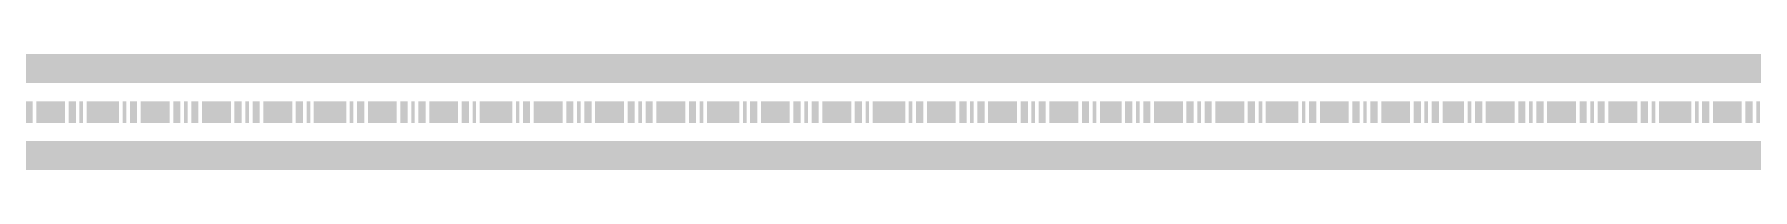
# Model space of a CAD drawing. Extents: x 0.4 to 11.4, y 0.4 to 16.2.
# Drawn here: x 7.885 to 8.679, y 5.728 to 5.781 of the extents above; entities that cross this region are included whole.
import ezdxf

# ---------------------------------------------------------------- set-up
doc = ezdxf.new("R2010")
doc.units = 0
doc.header["$MEASUREMENT"] = 0

msp = doc.modelspace()

# ---------------------------------------------------------------- linework, layer by layer
at = {"color": 142}
for points, const_width in [([(9.29943, 5.77447), (7.12446, 5.77447)], 0.01333), ([(7.88112, 5.75444), (7.88276, 5.75444), (7.88444, 5.75444)], 0.01), ([(7.88613, 5.75444), (7.88781, 5.75444), (7.88943, 5.75444), (7.89111, 5.75444)], 0.01), ([(7.89111, 5.75444), (7.89279, 5.75444), (7.89442, 5.75444), (7.89611, 5.75444), (7.89779, 5.75444)], 0.01), ([(7.89779, 5.75444), (7.89947, 5.75444)], 0.01), ([(7.9011, 5.75444), (7.90278, 5.75444), (7.90446, 5.75444)], 0.01), ([(7.90608, 5.75444), (7.90776, 5.75444)], 0.01), ([(7.90944, 5.75444), (7.91114, 5.75444), (7.91276, 5.75444), (7.91444, 5.75444)], 0.01), ([(7.91444, 5.75444), (7.91613, 5.75444), (7.91775, 5.75444), (7.91943, 5.75444), (7.92111, 5.75444)], 0.01), ([(7.92111, 5.75444), (7.92279, 5.75444), (7.92443, 5.75444)], 0.01), ([(7.92611, 5.75444), (7.92779, 5.75444)], 0.01), ([(7.92947, 5.75444), (7.9311, 5.75444), (7.93278, 5.75444)], 0.01), ([(7.93446, 5.75444), (7.93608, 5.75444), (7.93778, 5.75444), (7.93946, 5.75444)], 0.01), ([(7.93946, 5.75444), (7.94114, 5.75444), (7.94276, 5.75444), (7.94444, 5.75444), (7.94612, 5.75444)], 0.01), ([(7.94612, 5.75444), (7.94775, 5.75444)], 0.01), ([(7.94943, 5.75444), (7.95111, 5.75444), (7.95281, 5.75444)], 0.01), ([(7.95443, 5.75444), (7.95611, 5.75444)], 0.01), ([(7.95779, 5.75444), (7.95942, 5.75444), (7.9611, 5.75444)], 0.01), ([(7.96278, 5.75444), (7.96446, 5.75444), (7.9661, 5.75444), (7.96778, 5.75444)], 0.01), ([(7.96778, 5.75444), (7.96946, 5.75444), (7.97114, 5.75444), (7.97276, 5.75444), (7.97444, 5.75444)], 0.01), ([(7.97444, 5.75444), (7.97613, 5.75444)], 0.01), ([(7.97775, 5.75444), (7.97944, 5.75444), (7.98112, 5.75444)], 0.01), ([(7.98281, 5.75444), (7.98443, 5.75444)], 0.01), ([(7.98611, 5.75444), (7.98779, 5.75444), (7.98942, 5.75444)], 0.01), ([(7.9911, 5.75444), (7.99278, 5.75444), (7.99447, 5.75444), (7.9961, 5.75444)], 0.01), ([(7.9961, 5.75444), (7.99778, 5.75444), (7.99946, 5.75444), (8.00108, 5.75444), (8.00276, 5.75444)], 0.01), ([(8.00276, 5.75444), (8.00444, 5.75444)], 0.01), ([(8.00612, 5.75444), (8.00776, 5.75444), (8.00944, 5.75444)], 0.01), ([(8.01113, 5.75444), (8.01281, 5.75444)], 0.01), ([(8.01443, 5.75444), (8.01611, 5.75444), (8.01779, 5.75444), (8.01942, 5.75444)], 0.01), ([(8.01942, 5.75444), (8.02111, 5.75444), (8.02279, 5.75444), (8.02447, 5.75444), (8.0261, 5.75444)], 0.01), ([(8.0261, 5.75444), (8.02778, 5.75444), (8.02946, 5.75444)], 0.01), ([(8.03108, 5.75444), (8.03276, 5.75444)], 0.01), ([(8.03444, 5.75444), (8.03614, 5.75444), (8.03776, 5.75444)], 0.01), ([(8.03944, 5.75444), (8.04113, 5.75444), (8.04275, 5.75444), (8.04443, 5.75444)], 0.01), ([(8.04443, 5.75444), (8.04611, 5.75444), (8.04779, 5.75444), (8.04943, 5.75444), (8.05111, 5.75444)], 0.01), ([(8.05111, 5.75444), (8.05279, 5.75444)], 0.01), ([(8.05447, 5.75444), (8.0561, 5.75444), (8.05778, 5.75444)], 0.01), ([(8.05946, 5.75444), (8.06108, 5.75444)], 0.01), ([(8.06278, 5.75444), (8.06446, 5.75444), (8.06614, 5.75444)], 0.01), ([(8.06776, 5.75444), (8.06944, 5.75444), (8.07112, 5.75444), (8.07275, 5.75444)], 0.01), ([(8.07275, 5.75444), (8.07443, 5.75444), (8.07611, 5.75444), (8.07781, 5.75444), (8.07943, 5.75444)], 0.01), ([(8.07943, 5.75444), (8.08111, 5.75444)], 0.01), ([(8.08279, 5.75444), (8.08442, 5.75444), (8.0861, 5.75444)], 0.01), ([(8.08778, 5.75444), (8.08946, 5.75444)], 0.01), ([(8.0911, 5.75444), (8.09278, 5.75444), (8.09446, 5.75444), (8.09614, 5.75444)], 0.01), ([(8.09614, 5.75444), (8.09776, 5.75444), (8.09944, 5.75444), (8.10113, 5.75444), (8.10275, 5.75444)], 0.01), ([(8.10275, 5.75444), (8.10444, 5.75444), (8.10612, 5.75444)], 0.01), ([(8.10781, 5.75444), (8.10943, 5.75444)], 0.01), ([(8.11111, 5.75444), (8.11279, 5.75444), (8.11442, 5.75444)], 0.01), ([(8.1161, 5.75444), (8.11778, 5.75444), (8.11947, 5.75444), (8.1211, 5.75444)], 0.01), ([(8.1211, 5.75444), (8.12278, 5.75444), (8.12446, 5.75444), (8.12608, 5.75444), (8.12776, 5.75444)], 0.01), ([(8.12776, 5.75444), (8.12944, 5.75444)], 0.01), ([(8.13112, 5.75444), (8.13276, 5.75444), (8.13444, 5.75444)], 0.01), ([(8.13613, 5.75444), (8.13781, 5.75444)], 0.01), ([(8.13943, 5.75444), (8.14111, 5.75444), (8.14279, 5.75444)], 0.01), ([(8.14442, 5.75444), (8.14611, 5.75444), (8.14779, 5.75444), (8.14947, 5.75444)], 0.01), ([(8.14947, 5.75444), (8.1511, 5.75444), (8.15278, 5.75444), (8.15446, 5.75444), (8.15608, 5.75444)], 0.01), ([(8.15608, 5.75444), (8.15776, 5.75444)], 0.01), ([(8.15944, 5.75444), (8.16114, 5.75444), (8.16276, 5.75444)], 0.01), ([(8.16444, 5.75444), (8.16613, 5.75444)], 0.01), ([(8.16775, 5.75444), (8.16943, 5.75444), (8.17111, 5.75444)], 0.01), ([(8.17279, 5.75444), (8.17443, 5.75444), (8.17611, 5.75444), (8.17779, 5.75444)], 0.01), ([(8.17779, 5.75444), (8.17947, 5.75444), (8.1811, 5.75444), (8.18278, 5.75444), (8.18446, 5.75444)], 0.01), ([(8.18446, 5.75444), (8.18608, 5.75444)], 0.01), ([(8.18778, 5.75444), (8.18946, 5.75444), (8.19114, 5.75444)], 0.01), ([(8.19276, 5.75444), (8.19444, 5.75444)], 0.01), ([(8.19612, 5.75444), (8.19775, 5.75444), (8.19943, 5.75444), (8.20111, 5.75444)], 0.01), ([(8.20111, 5.75444), (8.20281, 5.75444), (8.20443, 5.75444), (8.20611, 5.75444), (8.20779, 5.75444)], 0.01), ([(8.20779, 5.75444), (8.20942, 5.75444), (8.2111, 5.75444)], 0.01), ([(8.21278, 5.75444), (8.21446, 5.75444)], 0.01), ([(8.2161, 5.75444), (8.21778, 5.75444), (8.21946, 5.75444)], 0.01), ([(8.22114, 5.75444), (8.22276, 5.75444), (8.22444, 5.75444), (8.22613, 5.75444)], 0.01), ([(8.22613, 5.75444), (8.22775, 5.75444), (8.22944, 5.75444), (8.23112, 5.75444), (8.23281, 5.75444)], 0.01), ([(8.23281, 5.75444), (8.23443, 5.75444)], 0.01), ([(8.23611, 5.75444), (8.23779, 5.75444), (8.23942, 5.75444)], 0.01), ([(8.2411, 5.75444), (8.24278, 5.75444)], 0.01), ([(8.24447, 5.75444), (8.2461, 5.75444), (8.24778, 5.75444)], 0.01), ([(8.24946, 5.75444), (8.25108, 5.75444), (8.25276, 5.75444), (8.25444, 5.75444)], 0.01), ([(8.25444, 5.75444), (8.25612, 5.75444), (8.25776, 5.75444), (8.25944, 5.75444), (8.26113, 5.75444)], 0.01), ([(8.26113, 5.75444), (8.26281, 5.75444)], 0.01), ([(8.26443, 5.75444), (8.26611, 5.75444), (8.26779, 5.75444)], 0.01), ([(8.26942, 5.75444), (8.27111, 5.75444)], 0.01), ([(8.27279, 5.75444), (8.27447, 5.75444), (8.2761, 5.75444), (8.27778, 5.75444)], 0.01), ([(8.27778, 5.75444), (8.27946, 5.75444), (8.28108, 5.75444), (8.28276, 5.75444), (8.28444, 5.75444)], 0.01), ([(8.28444, 5.75444), (8.28614, 5.75444), (8.28776, 5.75444)], 0.01), ([(8.28944, 5.75444), (8.29113, 5.75444)], 0.01), ([(8.29275, 5.75444), (8.29443, 5.75444), (8.29611, 5.75444)], 0.01), ([(8.29779, 5.75444), (8.29943, 5.75444), (8.30111, 5.75444), (8.30279, 5.75444)], 0.01), ([(8.30279, 5.75444), (8.30447, 5.75444), (8.3061, 5.75444), (8.30778, 5.75444), (8.30946, 5.75444)], 0.01), ([(8.30946, 5.75444), (8.31108, 5.75444)], 0.01), ([(8.31278, 5.75444), (8.31446, 5.75444), (8.31614, 5.75444)], 0.01), ([(8.31776, 5.75444), (8.31944, 5.75444)], 0.01), ([(8.32112, 5.75444), (8.32275, 5.75444), (8.32443, 5.75444)], 0.01), ([(8.32611, 5.75444), (8.32781, 5.75444), (8.32943, 5.75444), (8.33111, 5.75444)], 0.01), ([(8.33111, 5.75444), (8.33279, 5.75444), (8.33442, 5.75444), (8.3361, 5.75444), (8.33778, 5.75444)], 0.01), ([(8.33778, 5.75444), (8.33946, 5.75444)], 0.01), ([(8.3411, 5.75444), (8.34278, 5.75444), (8.34446, 5.75444)], 0.01), ([(8.34614, 5.75444), (8.34776, 5.75444)], 0.01), ([(8.34944, 5.75444), (8.35113, 5.75444), (8.35275, 5.75444)], 0.01), ([(8.35444, 5.75444), (8.35612, 5.75444), (8.35781, 5.75444), (8.35943, 5.75444)], 0.01), ([(8.35943, 5.75444), (8.36111, 5.75444), (8.36279, 5.75444), (8.36442, 5.75444), (8.3661, 5.75444)], 0.01), ([(8.3661, 5.75444), (8.36778, 5.75444)], 0.01), ([(8.36947, 5.75444), (8.3711, 5.75444), (8.37278, 5.75444)], 0.01), ([(8.37446, 5.75444), (8.37608, 5.75444)], 0.01), ([(8.37776, 5.75444), (8.37944, 5.75444), (8.38112, 5.75444), (8.38276, 5.75444)], 0.01), ([(8.38276, 5.75444), (8.38444, 5.75444), (8.38613, 5.75444), (8.38781, 5.75444)], 0.01), ([(8.38943, 5.75444), (8.39111, 5.75444), (8.39279, 5.75444)], 0.01), ([(8.39442, 5.75444), (8.39611, 5.75444)], 0.01), ([(8.39779, 5.75444), (8.39947, 5.75444), (8.4011, 5.75444)], 0.01), ([(8.40278, 5.75444), (8.40446, 5.75444), (8.40608, 5.75444), (8.40776, 5.75444)], 0.01), ([(8.40776, 5.75444), (8.40944, 5.75444), (8.41114, 5.75444), (8.41276, 5.75444), (8.41444, 5.75444)], 0.01), ([(8.41444, 5.75444), (8.41613, 5.75444)], 0.01), ([(8.41775, 5.75444), (8.41943, 5.75444), (8.42111, 5.75444)], 0.01), ([(8.42279, 5.75444), (8.42443, 5.75444)], 0.01), ([(8.42611, 5.75444), (8.42779, 5.75444), (8.42947, 5.75444)], 0.01), ([(8.4311, 5.75444), (8.43278, 5.75444), (8.43446, 5.75444), (8.43608, 5.75444)], 0.01), ([(8.43608, 5.75444), (8.43778, 5.75444), (8.43946, 5.75444), (8.44114, 5.75444), (8.44276, 5.75444)], 0.01), ([(8.44276, 5.75444), (8.44444, 5.75444)], 0.01), ([(8.44612, 5.75444), (8.44775, 5.75444), (8.44943, 5.75444)], 0.01), ([(8.45111, 5.75444), (8.45281, 5.75444)], 0.01), ([(8.45443, 5.75444), (8.45611, 5.75444), (8.45779, 5.75444), (8.45942, 5.75444)], 0.01), ([(8.45942, 5.75444), (8.4611, 5.75444), (8.46278, 5.75444), (8.46446, 5.75444), (8.4661, 5.75444)], 0.01), ([(8.4661, 5.75444), (8.46778, 5.75444), (8.46946, 5.75444)], 0.01), ([(8.47114, 5.75444), (8.47276, 5.75444)], 0.01), ([(8.47444, 5.75444), (8.47613, 5.75444), (8.47775, 5.75444)], 0.01), ([(8.47944, 5.75444), (8.48112, 5.75444), (8.48281, 5.75444), (8.48443, 5.75444)], 0.01), ([(8.48443, 5.75444), (8.48611, 5.75444), (8.48779, 5.75444), (8.48942, 5.75444), (8.4911, 5.75444)], 0.01), ([(8.4911, 5.75444), (8.49278, 5.75444)], 0.01), ([(8.49447, 5.75444), (8.4961, 5.75444), (8.49778, 5.75444)], 0.01), ([(8.49946, 5.75444), (8.50108, 5.75444)], 0.01), ([(8.50276, 5.75444), (8.50444, 5.75444), (8.50612, 5.75444)], 0.01), ([(8.50776, 5.75444), (8.50944, 5.75444), (8.51113, 5.75444), (8.51281, 5.75444)], 0.01), ([(8.51281, 5.75444), (8.51443, 5.75444), (8.51611, 5.75444), (8.51779, 5.75444), (8.51942, 5.75444)], 0.01), ([(8.51942, 5.75444), (8.52111, 5.75444)], 0.01), ([(8.52279, 5.75444), (8.52447, 5.75444), (8.5261, 5.75444)], 0.01), ([(8.52778, 5.75444), (8.52946, 5.75444)], 0.01), ([(8.53108, 5.75444), (8.53276, 5.75444), (8.53444, 5.75444)], 0.01), ([(8.53614, 5.75444), (8.53776, 5.75444), (8.53944, 5.75444), (8.54113, 5.75444)], 0.01), ([(8.54113, 5.75444), (8.54275, 5.75444), (8.54443, 5.75444), (8.54611, 5.75444)], 0.01), ([(8.54779, 5.75444), (8.54943, 5.75444)], 0.01), ([(8.55111, 5.75444), (8.55279, 5.75444), (8.55447, 5.75444)], 0.01), ([(8.5561, 5.75444), (8.55778, 5.75444), (8.55946, 5.75444), (8.56108, 5.75444)], 0.01), ([(8.56108, 5.75444), (8.56278, 5.75444), (8.56446, 5.75444), (8.56614, 5.75444), (8.56776, 5.75444)], 0.01), ([(8.56776, 5.75444), (8.56944, 5.75444)], 0.01), ([(8.57112, 5.75444), (8.57275, 5.75444), (8.57443, 5.75444)], 0.01), ([(8.57611, 5.75444), (8.57781, 5.75444)], 0.01), ([(8.57943, 5.75444), (8.58111, 5.75444), (8.58279, 5.75444)], 0.01), ([(8.58442, 5.75444), (8.5861, 5.75444), (8.58778, 5.75444), (8.58946, 5.75444)], 0.01), ([(8.58946, 5.75444), (8.5911, 5.75444), (8.59278, 5.75444), (8.59446, 5.75444), (8.59614, 5.75444)], 0.01), ([(8.59614, 5.75444), (8.59776, 5.75444)], 0.01), ([(8.59944, 5.75444), (8.60113, 5.75444), (8.60275, 5.75444)], 0.01), ([(8.60444, 5.75444), (8.60612, 5.75444)], 0.01), ([(8.60781, 5.75444), (8.60943, 5.75444), (8.61111, 5.75444)], 0.01), ([(8.61279, 5.75444), (8.61442, 5.75444), (8.6161, 5.75444), (8.61778, 5.75444)], 0.01), ([(8.61778, 5.75444), (8.61947, 5.75444), (8.6211, 5.75444), (8.62278, 5.75444), (8.62446, 5.75444)], 0.01), ([(8.62446, 5.75444), (8.62608, 5.75444)], 0.01), ([(8.62776, 5.75444), (8.62944, 5.75444), (8.63112, 5.75444)], 0.01), ([(8.63276, 5.75444), (8.63444, 5.75444)], 0.01), ([(8.63613, 5.75444), (8.63781, 5.75444), (8.63943, 5.75444), (8.64111, 5.75444)], 0.01), ([(8.64111, 5.75444), (8.64279, 5.75444), (8.64442, 5.75444), (8.64611, 5.75444), (8.64779, 5.75444)], 0.01), ([(8.64779, 5.75444), (8.64947, 5.75444), (8.6511, 5.75444)], 0.01), ([(8.65278, 5.75444), (8.65446, 5.75444)], 0.01), ([(8.65608, 5.75444), (8.65776, 5.75444), (8.65944, 5.75444)], 0.01), ([(8.66114, 5.75444), (8.66276, 5.75444), (8.66444, 5.75444), (8.66613, 5.75444)], 0.01), ([(8.66613, 5.75444), (8.66775, 5.75444), (8.66943, 5.75444), (8.67111, 5.75444), (8.67279, 5.75444)], 0.01), ([(8.67279, 5.75444), (8.67443, 5.75444)], 0.01), ([(8.67611, 5.75444), (8.67779, 5.75444), (8.67947, 5.75444)], 0.01), ([(8.6811, 5.75444), (8.68278, 5.75444)], 0.01), ([(9.29943, 5.73443), (7.12446, 5.73443)], 0.01333)]:
    msp.add_lwpolyline(points, dxfattribs=dict(at, const_width=const_width))
at = {"color": 142, "const_width": 0.01}
for points in [[(7.89111, 5.75444), (7.89111, 5.75444)], [(7.89779, 5.75444), (7.89779, 5.75444)], [(7.91444, 5.75444), (7.91444, 5.75444)], [(7.92111, 5.75444), (7.92111, 5.75444)], [(7.93946, 5.75444), (7.93946, 5.75444)], [(7.94612, 5.75444), (7.94612, 5.75444)], [(7.96778, 5.75444), (7.96778, 5.75444)], [(7.97444, 5.75444), (7.97444, 5.75444)], [(7.9961, 5.75444), (7.9961, 5.75444)], [(8.00276, 5.75444), (8.00276, 5.75444)], [(8.01942, 5.75444), (8.01942, 5.75444)], [(8.0261, 5.75444), (8.0261, 5.75444)], [(8.04443, 5.75444), (8.04443, 5.75444)], [(8.05111, 5.75444), (8.05111, 5.75444)], [(8.07275, 5.75444), (8.07275, 5.75444)], [(8.07943, 5.75444), (8.07943, 5.75444)], [(8.09614, 5.75444), (8.09614, 5.75444)], [(8.10275, 5.75444), (8.10275, 5.75444)], [(8.1211, 5.75444), (8.1211, 5.75444)], [(8.12776, 5.75444), (8.12776, 5.75444)], [(8.14947, 5.75444), (8.14947, 5.75444)], [(8.15608, 5.75444), (8.15608, 5.75444)], [(8.17779, 5.75444), (8.17779, 5.75444)], [(8.18446, 5.75444), (8.18446, 5.75444)], [(8.20111, 5.75444), (8.20111, 5.75444)], [(8.20779, 5.75444), (8.20779, 5.75444)], [(8.22613, 5.75444), (8.22613, 5.75444)], [(8.23281, 5.75444), (8.23281, 5.75444)], [(8.25444, 5.75444), (8.25444, 5.75444)], [(8.26113, 5.75444), (8.26113, 5.75444)], [(8.27778, 5.75444), (8.27778, 5.75444)], [(8.28444, 5.75444), (8.28444, 5.75444)], [(8.30279, 5.75444), (8.30279, 5.75444)], [(8.30946, 5.75444), (8.30946, 5.75444)], [(8.33111, 5.75444), (8.33111, 5.75444)], [(8.33778, 5.75444), (8.33778, 5.75444)], [(8.35943, 5.75444), (8.35943, 5.75444)], [(8.3661, 5.75444), (8.3661, 5.75444)], [(8.38276, 5.75444), (8.38276, 5.75444)], [(8.40776, 5.75444), (8.40776, 5.75444)], [(8.41444, 5.75444), (8.41444, 5.75444)], [(8.43608, 5.75444), (8.43608, 5.75444)], [(8.44276, 5.75444), (8.44276, 5.75444)], [(8.45942, 5.75444), (8.45942, 5.75444)], [(8.4661, 5.75444), (8.4661, 5.75444)], [(8.48443, 5.75444), (8.48443, 5.75444)], [(8.4911, 5.75444), (8.4911, 5.75444)], [(8.51281, 5.75444), (8.51281, 5.75444)], [(8.51942, 5.75444), (8.51942, 5.75444)], [(8.54113, 5.75444), (8.54113, 5.75444)], [(8.56108, 5.75444), (8.56108, 5.75444)], [(8.56776, 5.75444), (8.56776, 5.75444)], [(8.58946, 5.75444), (8.58946, 5.75444)], [(8.59614, 5.75444), (8.59614, 5.75444)], [(8.61778, 5.75444), (8.61778, 5.75444)], [(8.62446, 5.75444), (8.62446, 5.75444)], [(8.64111, 5.75444), (8.64111, 5.75444)], [(8.64779, 5.75444), (8.64779, 5.75444)], [(8.66613, 5.75444), (8.66613, 5.75444)], [(8.67279, 5.75444), (8.67279, 5.75444)]]:
    msp.add_lwpolyline(points, close=True, dxfattribs=at)

doc.saveas('drawing.dxf')
